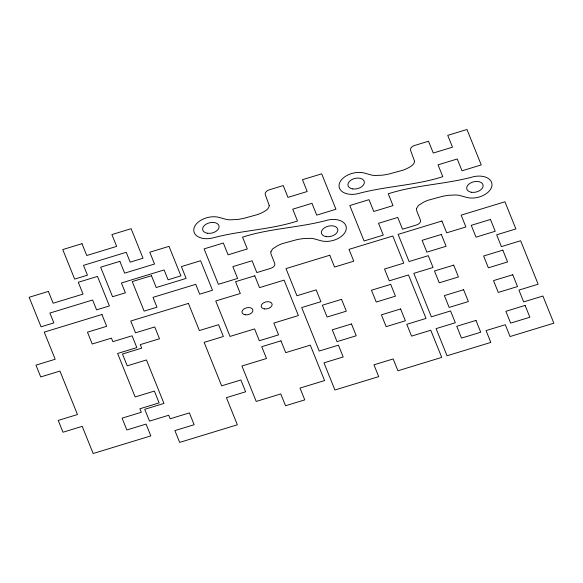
<?xml version="1.0" encoding="UTF-8"?>
<svg xmlns="http://www.w3.org/2000/svg" width="583" height="583" viewBox="0 0 583 583"><rect width="100%" height="100%" fill="white"/><g stroke="black" fill="none" stroke-linecap="round" stroke-linejoin="round"><path stroke-width="0.87" d="M269.28 205.682C268.865 209.29 265.119 211.061 262.27 212.576A34.535 21.688 -13.7 0 1 257.948 214.464L243.432 218.436A78.319 49.183 -13.7 0 1 237.106 219.529L229.768 219.813A25.149 15.792 -13.7 0 1 226.561 219.485L219.623 217.546A16.79 10.545 -13.7 0 0 194.022 228.15A16.79 10.545 -13.7 0 0 214.223 237.572C241.639 230.365 270.388 229.76 297.505 221.001L292.746 209.188L311.971 203.321L316.729 215.134L335.954 209.268L321.678 173.836L302.453 179.702L307.212 191.508L287.987 197.382L283.229 185.569L269.339 189.803A5.597 3.513 -13.7 0 0 265.323 194.715L269.28 205.682M270.869 251.798L270.942 253.911L274.739 263.436A5.597 3.513 -13.7 0 1 270.716 268.348L256.833 272.582L252.075 260.769L232.85 266.642L237.609 278.448L218.385 284.315L204.101 248.883L223.333 243.016L228.091 254.829L247.316 248.963L242.557 237.15C269.674 228.39 298.423 227.785 325.839 220.578A16.79 10.545 -13.7 0 1 346.04 230.001A16.79 10.545 -13.7 0 1 320.439 240.604L313.494 238.666A25.149 15.792 -13.7 0 0 310.287 238.338L302.949 238.622A78.319 49.183 -13.7 0 0 296.63 239.708L282.106 243.687A34.535 21.688 -13.7 0 0 277.792 245.574L272.713 248.832L270.869 251.798M414.571 161.338C414.149 164.953 410.41 166.723 407.553 168.239A34.535 21.688 -13.7 0 1 403.239 170.127L388.715 174.098A78.319 49.183 -13.7 0 1 382.397 175.192L375.058 175.476A25.149 15.792 -13.7 0 1 371.852 175.148L364.914 173.209A16.79 10.545 -13.7 0 0 339.306 183.813A16.79 10.545 -13.7 0 0 359.514 193.235C386.923 186.028 415.679 185.423 442.796 176.664L438.037 164.851L457.261 158.984L462.02 170.797L481.245 164.931L466.968 129.492L447.744 135.365L452.503 147.171L433.271 153.037L428.512 141.232L414.63 145.466A5.597 3.513 -13.7 0 0 410.614 150.378L414.571 161.338M416.561 208.452L416.634 210.565L420.423 220.09A5.597 3.513 -13.7 0 1 416.408 225.002L402.525 229.236L397.766 217.43L378.535 223.296L383.293 235.109L364.069 240.976L349.793 205.537L369.017 199.67L373.776 211.483L393.008 205.617L388.249 193.804C415.358 185.044 444.115 184.439 471.523 177.232A16.79 10.545 -13.7 0 1 491.731 186.655A16.79 10.545 -13.7 0 1 466.123 197.258L459.185 195.32A25.149 15.792 -13.7 0 0 455.979 194.992L448.64 195.276A78.319 49.183 -13.7 0 0 442.322 196.369L427.798 200.341A34.535 21.688 -13.7 0 0 423.484 202.228L418.405 205.486L416.561 208.452M81.984 243.701L62.76 249.568L74.653 279.097L87.472 275.183L83.507 265.345L126.234 252.301L130.198 262.146L143.017 258.233L131.117 228.704L111.892 234.577L116.651 246.383L86.743 255.514L81.984 243.701M119.879 261.337L100.655 267.203L112.555 296.732L125.374 292.819L121.402 282.981L164.129 269.944L168.093 279.782L180.912 275.868L169.019 246.347L149.787 252.213L154.546 264.019L124.638 273.15L119.879 261.337M48.374 291.413L29.15 297.279L41.05 326.808L53.862 322.895L49.898 313.049L92.624 300.012L96.589 309.857L109.407 305.944L97.507 276.415L78.282 282.281L83.041 294.094L53.133 303.226L48.374 291.413M151.471 275.723L132.246 281.589L144.147 311.118L156.965 307.212L152.994 297.366L195.72 284.329L199.685 294.167L212.504 290.261L200.61 260.732L181.379 266.599L186.137 278.412L156.237 287.536L151.471 275.723M101.923 314.514L44.242 332.113L55.181 359.259L35.957 365.126L40.715 376.939L59.94 371.072L77.459 414.542L58.234 420.409L62.993 432.222L82.218 426.355L93.156 453.508L150.837 435.902L146.078 424.096L126.854 429.962L122.095 418.149L141.319 412.283L139.898 408.756L159.123 402.889L154.364 391.076L135.139 396.943L117.62 353.473L136.845 347.606L132.086 335.793L112.862 341.66L111.44 338.133L92.216 343.999L87.457 332.186L106.682 326.32L101.923 314.514M254.771 275.817L235.547 281.684L240.305 293.497L215.739 300.988L230.015 336.427L254.582 328.929L259.34 340.742L278.572 334.868L273.813 323.062L298.379 315.563L284.096 280.131L259.53 287.623L254.771 275.817M329.789 255.237L285.998 268.603L296.936 295.749L316.161 289.882L320.92 301.695L301.695 307.562L319.207 351.032L338.439 345.165L343.198 356.978L323.973 362.845L334.912 389.998L378.702 376.633L373.943 364.82L393.168 358.953L397.927 370.766L441.717 357.401L430.779 330.248L411.554 336.114L406.796 324.308L426.02 318.435L408.508 274.965L389.276 280.831L384.518 269.025L403.749 263.152L392.804 236.006L349.013 249.371L353.772 261.184L334.547 267.05L329.789 255.237M441.921 221.015L398.123 234.381L409.062 261.534L428.294 255.667L433.052 267.473L413.821 273.34L431.34 316.817L450.564 310.95L455.323 322.756L436.099 328.623L447.037 355.776L490.835 342.41L486.069 330.597L505.301 324.731L510.059 336.544L553.85 323.179L542.911 296.033L523.687 301.899L518.928 290.086L538.153 284.22L520.634 240.75L501.409 246.616L496.65 234.803L515.875 228.937L504.936 201.784L461.146 215.149L465.904 226.962L446.68 232.828L441.921 221.015M188.433 303.408L130.76 321.007L135.518 332.82L154.743 326.946L159.502 338.759L140.277 344.626L141.698 348.153L122.466 354.019L127.225 365.832L146.457 359.966L163.969 403.436L144.744 409.302L149.503 421.115L168.727 415.249L170.149 418.776L189.38 412.91L194.139 424.723L174.907 430.589L179.666 442.402L237.347 424.796L226.408 397.65L245.632 391.783L240.874 379.97L221.649 385.837L204.13 342.367L223.362 336.5L218.603 324.687L199.371 330.554L188.433 303.408M441.338 234.461L422.114 240.327L426.873 252.14L446.097 246.274L441.338 234.461M490.471 219.463L471.246 225.329L476.005 237.143L495.229 231.276L490.471 219.463M341.565 299.356L322.341 305.222L327.099 317.035L346.324 311.169L341.565 299.356M390.697 284.358L371.473 290.225L376.232 302.038L395.456 296.171L390.697 284.358M453.698 265.134L434.473 271L439.232 282.813L458.457 276.947L453.698 265.134M502.83 250.143L483.606 256.01L488.365 267.823L507.589 261.949L502.83 250.143M280.97 340.829L261.745 346.696L266.504 358.509L241.938 366.007L256.214 401.439L280.78 393.94L285.539 405.753L304.763 399.887L300.005 388.074L324.571 380.575L310.294 345.143L285.728 352.642L280.97 340.829M351.483 323.959L332.259 329.825L337.018 341.638L356.242 335.772L351.483 323.959M400.616 308.968L381.391 314.835L386.15 326.648L405.374 320.781L400.616 308.968M463.609 289.744L444.384 295.61L449.143 307.423L468.368 301.557L463.609 289.744M512.749 274.746L493.517 280.612L498.276 292.426L517.507 286.559L512.749 274.746M475.976 320.417L456.744 326.283L461.503 338.096L480.735 332.23L475.976 320.417M525.108 305.426L505.876 311.293L510.642 323.106L529.867 317.232L525.108 305.426M245.181 314.791A5.597 3.513 -13.7 0 0 252.913 310.054A5.597 3.513 -13.7 0 0 244.226 308.764A5.597 3.513 -13.7 0 0 245.181 314.791M264.405 308.917A5.597 3.513 -13.7 0 0 272.144 304.188A5.597 3.513 -13.7 0 0 263.458 302.89A5.597 3.513 -13.7 0 0 264.405 308.917M207.453 233.266A8.395 5.276 -13.7 0 0 219.062 226.168A8.395 5.276 -13.7 0 0 206.032 224.229A8.395 5.276 -13.7 0 0 207.453 233.266M326.218 236.64A8.395 5.276 -13.7 0 0 337.827 229.534A8.395 5.276 -13.7 0 0 324.797 227.596A8.395 5.276 -13.7 0 0 326.218 236.64M352.744 188.928A8.395 5.276 -13.7 0 0 364.346 181.83A8.395 5.276 -13.7 0 0 351.316 179.892A8.395 5.276 -13.7 0 0 352.744 188.928M471.509 192.295A8.395 5.276 -13.7 0 0 483.11 185.197A8.395 5.276 -13.7 0 0 470.08 183.259A8.395 5.276 -13.7 0 0 471.509 192.295"/></g></svg>
